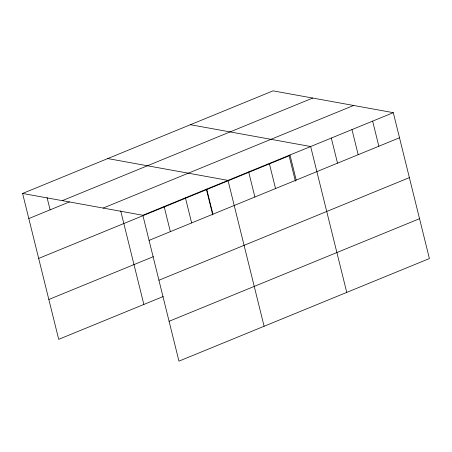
<?xml version="1.0" encoding="UTF-8"?>
<svg xmlns="http://www.w3.org/2000/svg" width="452" height="452" viewBox="0 0 452 452"><rect width="100%" height="100%" fill="white"/><g stroke="black" fill="none" stroke-linecap="round" stroke-linejoin="round"><path stroke-width="0.68" d="M22.6 193.456L273.048 90.858L393.296 112.667L429.4 258.544L178.952 361.142L142.855 215.265L22.6 193.456L58.703 339.333L163.223 296.518M62.286 200.654L312.727 98.05M28.815 218.559L69.455 201.908M103.169 208.067L353.617 105.469M142.855 215.265L393.296 112.667M38.674 258.414L289.122 155.816L295.388 181.139M149.064 240.368L399.511 137.77M48.839 299.478L153.358 256.663M158.929 280.223L409.376 177.625M169.093 321.287L419.535 218.689M190.399 124.712L310.654 146.521L346.752 292.404M107.751 158.573L228.006 180.382L264.104 326.259M372.634 121.13L378.849 146.233M351.972 129.594L358.187 154.697M331.31 138.058L337.525 163.161M289.992 154.985L296.201 180.088M269.33 163.449L275.539 188.552M248.668 171.913L254.877 197.021M206.717 189.1L212.932 214.203M206.474 189.676L212.739 214.994M185.427 197.823L191.642 222.926M164.144 206.541L170.353 231.644M120.707 210.909L143.855 304.45M47.076 197.626L50.099 209.835"/></g></svg>
